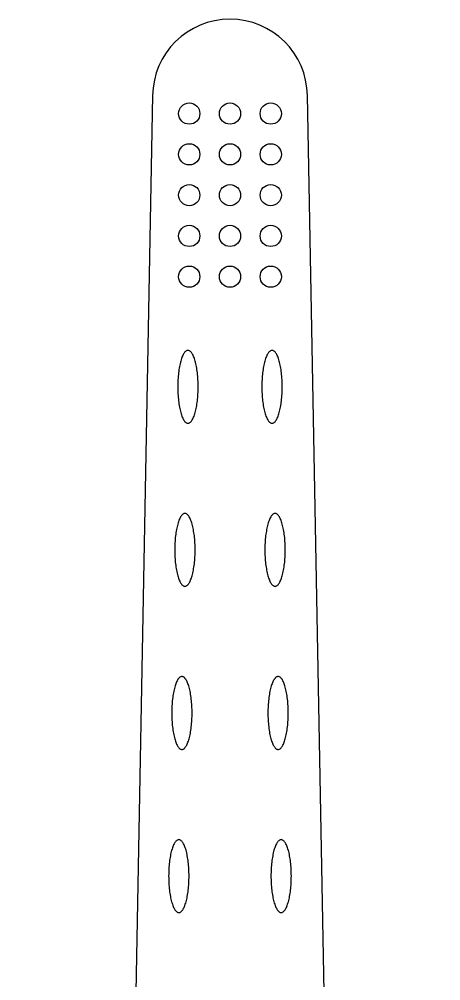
# Model space of a CAD drawing. Extents: x -1.3 to 1.3, y -33.6 to -9.7.
# Drawn here: x -1.29 to 1.29, y -15.6 to -9.71 of the extents above; entities that cross this region are included whole.
import ezdxf

# ---------------------------------------------------------------- set-up
doc = ezdxf.new("R2010")
doc.units = 0
doc.layers.get('0').update_dxf_attribs({"linetype": 'CONTINUOUS'})

msp = doc.modelspace()

# ---------------------------------------------------------------- linework, layer by layer
msp.add_lwpolyline([(-0.996759, -31.628979), (-0.998419, -31.628979, 0.00880024), (-1.292748, -33.628979), (1.292748, -33.628979, 0.00880024), (0.998419, -31.628979), (0.996759, -31.628979, -0.40877184), (0.87178, -31.506306), (0.47468, -10.176365, 0.98675719), (-0.47468, -10.176365), (-0.87178, -31.506306, -0.40877184)], format="xyb", close=True)
for points in [[(-0.257866, -12.1847, 0), (-0.2548, -12.1844, 0), (-0.25174, -12.1836, 0), (-0.248696, -12.1822, 0), (-0.245673, -12.1804, 0), (-0.24268, -12.178, 0), (-0.239724, -12.175, 0), (-0.236811, -12.1716, 0), (-0.233949, -12.1677, 0), (-0.231144, -12.1632, 0), (-0.228404, -12.1583, 0), (-0.225735, -12.1529, 0), (-0.223143, -12.147, 0), (-0.220635, -12.1407, 0), (-0.218217, -12.134, 0), (-0.215894, -12.1268, 0), (-0.213672, -12.1192, 0), (-0.211557, -12.1113, 0), (-0.209553, -12.103, 0), (-0.207666, -12.0943, 0), (-0.2059, -12.0854, 0), (-0.204258, -12.0761, 0), (-0.202746, -12.0666, 0), (-0.201367, -12.0568, 0), (-0.200124, -12.0468, 0), (-0.19902, -12.0365, 0), (-0.198058, -12.0261, 0), (-0.197239, -12.0155, 0), (-0.196567, -12.0048, 0), (-0.196043, -11.994, 0), (-0.195667, -11.9832, 0), (-0.195442, -11.9722, 0), (-0.195366, -11.9613, 0), (-0.195442, -11.9503, 0), (-0.195667, -11.9394, 0), (-0.196043, -11.9285, 0), (-0.196567, -11.9177, 0), (-0.197239, -11.907, 0), (-0.198058, -11.8964, 0), (-0.19902, -11.886, 0), (-0.200124, -11.8758, 0), (-0.201367, -11.8657, 0), (-0.202746, -11.856, 0), (-0.204258, -11.8464, 0), (-0.2059, -11.8371, 0), (-0.207666, -11.8282, 0), (-0.209553, -11.8195, 0), (-0.211557, -11.8112, 0), (-0.213672, -11.8033, 0), (-0.215894, -11.7957, 0), (-0.218217, -11.7886, 0), (-0.220635, -11.7818, 0), (-0.223143, -11.7755, 0), (-0.225735, -11.7696, 0), (-0.228404, -11.7642, 0), (-0.231144, -11.7593, 0), (-0.233949, -11.7549, 0), (-0.236811, -11.7509, 0), (-0.239724, -11.7475, 0), (-0.24268, -11.7446, 0), (-0.245673, -11.7422, 0), (-0.248696, -11.7403, 0), (-0.25174, -11.7389, 0), (-0.2548, -11.7381, 0), (-0.257866, -11.7379, 0), (-0.260933, -11.7381, 0), (-0.263992, -11.7389, 0), (-0.267037, -11.7403, 0), (-0.27006, -11.7422, 0), (-0.273053, -11.7446, 0), (-0.276009, -11.7475, 0), (-0.278922, -11.7509, 0), (-0.281784, -11.7549, 0), (-0.284589, -11.7593, 0), (-0.287329, -11.7642, 0), (-0.289998, -11.7696, 0), (-0.29259, -11.7755, 0), (-0.295098, -11.7818, 0), (-0.297516, -11.7886, 0), (-0.299839, -11.7957, 0), (-0.302061, -11.8033, 0), (-0.304176, -11.8112, 0), (-0.30618, -11.8195, 0), (-0.308067, -11.8282, 0), (-0.309833, -11.8371, 0), (-0.311474, -11.8464, 0), (-0.312986, -11.856, 0), (-0.314366, -11.8657, 0), (-0.315609, -11.8758, 0), (-0.316713, -11.886, 0), (-0.317675, -11.8964, 0), (-0.318493, -11.907, 0), (-0.319165, -11.9177, 0), (-0.31969, -11.9285, 0), (-0.320065, -11.9394, 0), (-0.320291, -11.9503, 0), (-0.320366, -11.9613, 0), (-0.320291, -11.9722, 0), (-0.320065, -11.9832, 0), (-0.31969, -11.994, 0), (-0.319165, -12.0048, 0), (-0.318493, -12.0155, 0), (-0.317675, -12.0261, 0), (-0.316713, -12.0365, 0), (-0.315609, -12.0468, 0), (-0.314366, -12.0568, 0), (-0.312986, -12.0666, 0), (-0.311474, -12.0761, 0), (-0.309833, -12.0854, 0), (-0.308067, -12.0943, 0), (-0.30618, -12.103, 0), (-0.304176, -12.1113, 0), (-0.302061, -12.1192, 0), (-0.299839, -12.1268, 0), (-0.297516, -12.134, 0), (-0.295098, -12.1407, 0), (-0.29259, -12.147, 0), (-0.289998, -12.1529, 0), (-0.287329, -12.1583, 0), (-0.284589, -12.1632, 0), (-0.281784, -12.1677, 0), (-0.278922, -12.1716, 0), (-0.276009, -12.175, 0), (-0.273053, -12.178, 0), (-0.27006, -12.1804, 0), (-0.267037, -12.1822, 0), (-0.263992, -12.1836, 0), (-0.260933, -12.1844, 0), (-0.257866, -12.1847, 0)], [(0.257866, -12.1847, 0), (0.260933, -12.1844, 0), (0.263992, -12.1836, 0), (0.267037, -12.1822, 0), (0.27006, -12.1804, 0), (0.273053, -12.178, 0), (0.276009, -12.175, 0), (0.278922, -12.1716, 0), (0.281784, -12.1677, 0), (0.284589, -12.1632, 0), (0.287329, -12.1583, 0), (0.289998, -12.1529, 0), (0.29259, -12.147, 0), (0.295098, -12.1407, 0), (0.297516, -12.134, 0), (0.299839, -12.1268, 0), (0.302061, -12.1192, 0), (0.304176, -12.1113, 0), (0.30618, -12.103, 0), (0.308067, -12.0943, 0), (0.309833, -12.0854, 0), (0.311474, -12.0761, 0), (0.312986, -12.0666, 0), (0.314366, -12.0568, 0), (0.315609, -12.0468, 0), (0.316713, -12.0365, 0), (0.317675, -12.0261, 0), (0.318493, -12.0155, 0), (0.319165, -12.0048, 0), (0.31969, -11.994, 0), (0.320065, -11.9832, 0), (0.320291, -11.9722, 0), (0.320366, -11.9613, 0), (0.320291, -11.9503, 0), (0.320065, -11.9394, 0), (0.31969, -11.9285, 0), (0.319165, -11.9177, 0), (0.318493, -11.907, 0), (0.317675, -11.8964, 0), (0.316713, -11.886, 0), (0.315609, -11.8758, 0), (0.314366, -11.8657, 0), (0.312986, -11.856, 0), (0.311474, -11.8464, 0), (0.309833, -11.8371, 0), (0.308067, -11.8282, 0), (0.30618, -11.8195, 0), (0.304176, -11.8112, 0), (0.302061, -11.8033, 0), (0.299839, -11.7957, 0), (0.297516, -11.7886, 0), (0.295098, -11.7818, 0), (0.29259, -11.7755, 0), (0.289998, -11.7696, 0), (0.287329, -11.7642, 0), (0.284589, -11.7593, 0), (0.281784, -11.7549, 0), (0.278922, -11.7509, 0), (0.276009, -11.7475, 0), (0.273053, -11.7446, 0), (0.27006, -11.7422, 0), (0.267037, -11.7403, 0), (0.263992, -11.7389, 0), (0.260933, -11.7381, 0), (0.257866, -11.7379, 0), (0.2548, -11.7381, 0), (0.25174, -11.7389, 0), (0.248696, -11.7403, 0), (0.245673, -11.7422, 0), (0.24268, -11.7446, 0), (0.239724, -11.7475, 0), (0.236811, -11.7509, 0), (0.233949, -11.7549, 0), (0.231144, -11.7593, 0), (0.228404, -11.7642, 0), (0.225735, -11.7696, 0), (0.223143, -11.7755, 0), (0.220635, -11.7818, 0), (0.218217, -11.7886, 0), (0.215894, -11.7957, 0), (0.213672, -11.8033, 0), (0.211557, -11.8112, 0), (0.209553, -11.8195, 0), (0.207666, -11.8282, 0), (0.2059, -11.8371, 0), (0.204258, -11.8464, 0), (0.202746, -11.856, 0), (0.201367, -11.8657, 0), (0.200124, -11.8758, 0), (0.19902, -11.886, 0), (0.198058, -11.8964, 0), (0.197239, -11.907, 0), (0.196567, -11.9177, 0), (0.196043, -11.9285, 0), (0.195667, -11.9394, 0), (0.195442, -11.9503, 0), (0.195366, -11.9613, 0), (0.195442, -11.9722, 0), (0.195667, -11.9832, 0), (0.196043, -11.994, 0), (0.196567, -12.0048, 0), (0.197239, -12.0155, 0), (0.198058, -12.0261, 0), (0.19902, -12.0365, 0), (0.200124, -12.0468, 0), (0.201367, -12.0568, 0), (0.202746, -12.0666, 0), (0.204258, -12.0761, 0), (0.2059, -12.0854, 0), (0.207666, -12.0943, 0), (0.209553, -12.103, 0), (0.211557, -12.1113, 0), (0.213672, -12.1192, 0), (0.215894, -12.1268, 0), (0.218217, -12.134, 0), (0.220635, -12.1407, 0), (0.223143, -12.147, 0), (0.225735, -12.1529, 0), (0.228404, -12.1583, 0), (0.231144, -12.1632, 0), (0.233949, -12.1677, 0), (0.236811, -12.1716, 0), (0.239724, -12.175, 0), (0.24268, -12.178, 0), (0.245673, -12.1804, 0), (0.248696, -12.1822, 0), (0.25174, -12.1836, 0), (0.2548, -12.1844, 0), (0.257866, -12.1847, 0)], [(-0.27648, -13.1845, 0), (-0.273413, -13.1842, 0), (-0.270354, -13.1834, 0), (-0.26731, -13.1821, 0), (-0.264287, -13.1802, 0), (-0.261294, -13.1778, 0), (-0.258337, -13.1749, 0), (-0.255425, -13.1714, 0), (-0.252562, -13.1675, 0), (-0.249758, -13.163, 0), (-0.247018, -13.1581, 0), (-0.244349, -13.1527, 0), (-0.241757, -13.1468, 0), (-0.239249, -13.1405, 0), (-0.236831, -13.1338, 0), (-0.234508, -13.1266, 0), (-0.232286, -13.1191, 0), (-0.230171, -13.1111, 0), (-0.228167, -13.1028, 0), (-0.22628, -13.0942, 0), (-0.224513, -13.0852, 0), (-0.222872, -13.0759, 0), (-0.22136, -13.0664, 0), (-0.219981, -13.0566, 0), (-0.218738, -13.0466, 0), (-0.217634, -13.0364, 0), (-0.216671, -13.0259, 0), (-0.215853, -13.0154, 0), (-0.215181, -13.0047, 0), (-0.214657, -12.9939, 0), (-0.214281, -12.983, 0), (-0.214055, -12.9721, 0), (-0.21398, -12.9611, 0), (-0.214055, -12.9501, 0), (-0.214281, -12.9392, 0), (-0.214657, -12.9283, 0), (-0.215181, -12.9175, 0), (-0.215853, -12.9068, 0), (-0.216671, -12.8962, 0), (-0.217634, -12.8858, 0), (-0.218738, -12.8756, 0), (-0.219981, -12.8656, 0), (-0.22136, -12.8558, 0), (-0.222872, -12.8462, 0), (-0.224513, -12.837, 0), (-0.22628, -12.828, 0), (-0.228167, -12.8194, 0), (-0.230171, -12.8111, 0), (-0.232286, -12.8031, 0), (-0.234508, -12.7956, 0), (-0.236831, -12.7884, 0), (-0.239249, -12.7817, 0), (-0.241757, -12.7753, 0), (-0.244349, -12.7695, 0), (-0.247018, -12.7641, 0), (-0.249758, -12.7591, 0), (-0.252562, -12.7547, 0), (-0.255425, -12.7507, 0), (-0.258337, -12.7473, 0), (-0.261294, -12.7444, 0), (-0.264287, -12.742, 0), (-0.26731, -12.7401, 0), (-0.270354, -12.7388, 0), (-0.273413, -12.738, 0), (-0.27648, -12.7377, 0), (-0.279547, -12.738, 0), (-0.282606, -12.7388, 0), (-0.285651, -12.7401, 0), (-0.288673, -12.742, 0), (-0.291666, -12.7444, 0), (-0.294623, -12.7473, 0), (-0.297536, -12.7507, 0), (-0.300398, -12.7547, 0), (-0.303202, -12.7591, 0), (-0.305942, -12.7641, 0), (-0.308612, -12.7695, 0), (-0.311203, -12.7753, 0), (-0.313711, -12.7817, 0), (-0.31613, -12.7884, 0), (-0.318453, -12.7956, 0), (-0.320674, -12.8031, 0), (-0.32279, -12.8111, 0), (-0.324793, -12.8194, 0), (-0.326681, -12.828, 0), (-0.328447, -12.837, 0), (-0.330088, -12.8462, 0), (-0.3316, -12.8558, 0), (-0.332979, -12.8656, 0), (-0.334223, -12.8756, 0), (-0.335327, -12.8858, 0), (-0.336289, -12.8962, 0), (-0.337107, -12.9068, 0), (-0.337779, -12.9175, 0), (-0.338304, -12.9283, 0), (-0.338679, -12.9392, 0), (-0.338905, -12.9501, 0), (-0.33898, -12.9611, 0), (-0.338905, -12.9721, 0), (-0.338679, -12.983, 0), (-0.338304, -12.9939, 0), (-0.337779, -13.0047, 0), (-0.337107, -13.0154, 0), (-0.336289, -13.0259, 0), (-0.335327, -13.0364, 0), (-0.334223, -13.0466, 0), (-0.332979, -13.0566, 0), (-0.3316, -13.0664, 0), (-0.330088, -13.0759, 0), (-0.328447, -13.0852, 0), (-0.326681, -13.0942, 0), (-0.324793, -13.1028, 0), (-0.32279, -13.1111, 0), (-0.320674, -13.1191, 0), (-0.318453, -13.1266, 0), (-0.31613, -13.1338, 0), (-0.313711, -13.1405, 0), (-0.311203, -13.1468, 0), (-0.308612, -13.1527, 0), (-0.305942, -13.1581, 0), (-0.303202, -13.163, 0), (-0.300398, -13.1675, 0), (-0.297536, -13.1714, 0), (-0.294623, -13.1749, 0), (-0.291666, -13.1778, 0), (-0.288673, -13.1802, 0), (-0.285651, -13.1821, 0), (-0.282606, -13.1834, 0), (-0.279547, -13.1842, 0), (-0.27648, -13.1845, 0)], [(0.27648, -13.1845, 0), (0.279547, -13.1842, 0), (0.282606, -13.1834, 0), (0.285651, -13.1821, 0), (0.288673, -13.1802, 0), (0.291666, -13.1778, 0), (0.294623, -13.1749, 0), (0.297536, -13.1714, 0), (0.300398, -13.1675, 0), (0.303202, -13.163, 0), (0.305942, -13.1581, 0), (0.308612, -13.1527, 0), (0.311203, -13.1468, 0), (0.313711, -13.1405, 0), (0.31613, -13.1338, 0), (0.318453, -13.1266, 0), (0.320674, -13.1191, 0), (0.32279, -13.1111, 0), (0.324793, -13.1028, 0), (0.326681, -13.0942, 0), (0.328447, -13.0852, 0), (0.330088, -13.0759, 0), (0.3316, -13.0664, 0), (0.332979, -13.0566, 0), (0.334223, -13.0466, 0), (0.335327, -13.0364, 0), (0.336289, -13.0259, 0), (0.337107, -13.0154, 0), (0.337779, -13.0047, 0), (0.338304, -12.9939, 0), (0.338679, -12.983, 0), (0.338905, -12.9721, 0), (0.33898, -12.9611, 0), (0.338905, -12.9501, 0), (0.338679, -12.9392, 0), (0.338304, -12.9283, 0), (0.337779, -12.9175, 0), (0.337107, -12.9068, 0), (0.336289, -12.8962, 0), (0.335327, -12.8858, 0), (0.334223, -12.8756, 0), (0.332979, -12.8656, 0), (0.3316, -12.8558, 0), (0.330088, -12.8462, 0), (0.328447, -12.837, 0), (0.326681, -12.828, 0), (0.324793, -12.8194, 0), (0.32279, -12.8111, 0), (0.320674, -12.8031, 0), (0.318453, -12.7956, 0), (0.31613, -12.7884, 0), (0.313711, -12.7817, 0), (0.311203, -12.7753, 0), (0.308612, -12.7695, 0), (0.305942, -12.7641, 0), (0.303202, -12.7591, 0), (0.300398, -12.7547, 0), (0.297536, -12.7507, 0), (0.294623, -12.7473, 0), (0.291666, -12.7444, 0), (0.288673, -12.742, 0), (0.285651, -12.7401, 0), (0.282606, -12.7388, 0), (0.279547, -12.738, 0), (0.27648, -12.7377, 0), (0.273413, -12.738, 0), (0.270354, -12.7388, 0), (0.26731, -12.7401, 0), (0.264287, -12.742, 0), (0.261294, -12.7444, 0), (0.258337, -12.7473, 0), (0.255425, -12.7507, 0), (0.252562, -12.7547, 0), (0.249758, -12.7591, 0), (0.247018, -12.7641, 0), (0.244349, -12.7695, 0), (0.241757, -12.7753, 0), (0.239249, -12.7817, 0), (0.236831, -12.7884, 0), (0.234508, -12.7956, 0), (0.232286, -12.8031, 0), (0.230171, -12.8111, 0), (0.228167, -12.8194, 0), (0.22628, -12.828, 0), (0.224513, -12.837, 0), (0.222872, -12.8462, 0), (0.22136, -12.8558, 0), (0.219981, -12.8656, 0), (0.218738, -12.8756, 0), (0.217634, -12.8858, 0), (0.216671, -12.8962, 0), (0.215853, -12.9068, 0), (0.215181, -12.9175, 0), (0.214657, -12.9283, 0), (0.214281, -12.9392, 0), (0.214055, -12.9501, 0), (0.21398, -12.9611, 0), (0.214055, -12.9721, 0), (0.214281, -12.983, 0), (0.214657, -12.9939, 0), (0.215181, -13.0047, 0), (0.215853, -13.0154, 0), (0.216671, -13.0259, 0), (0.217634, -13.0364, 0), (0.218738, -13.0466, 0), (0.219981, -13.0566, 0), (0.22136, -13.0664, 0), (0.222872, -13.0759, 0), (0.224513, -13.0852, 0), (0.22628, -13.0942, 0), (0.228167, -13.1028, 0), (0.230171, -13.1111, 0), (0.232286, -13.1191, 0), (0.234508, -13.1266, 0), (0.236831, -13.1338, 0), (0.239249, -13.1405, 0), (0.241757, -13.1468, 0), (0.244349, -13.1527, 0), (0.247018, -13.1581, 0), (0.249758, -13.163, 0), (0.252562, -13.1675, 0), (0.255425, -13.1714, 0), (0.258337, -13.1749, 0), (0.261294, -13.1778, 0), (0.264287, -13.1802, 0), (0.26731, -13.1821, 0), (0.270354, -13.1834, 0), (0.273413, -13.1842, 0), (0.27648, -13.1845, 0)], [(-0.295094, -14.1843, 0), (-0.292027, -14.184, 0), (-0.288968, -14.1832, 0), (-0.285923, -14.1819, 0), (-0.282901, -14.18, 0), (-0.279908, -14.1776, 0), (-0.276951, -14.1747, 0), (-0.274038, -14.1713, 0), (-0.271176, -14.1673, 0), (-0.268372, -14.1629, 0), (-0.265632, -14.1579, 0), (-0.262963, -14.1525, 0), (-0.260371, -14.1467, 0), (-0.257863, -14.1404, 0), (-0.255444, -14.1336, 0), (-0.253122, -14.1264, 0), (-0.2509, -14.1189, 0), (-0.248785, -14.1109, 0), (-0.246781, -14.1026, 0), (-0.244893, -14.094, 0), (-0.243127, -14.085, 0), (-0.241486, -14.0758, 0), (-0.239974, -14.0662, 0), (-0.238595, -14.0564, 0), (-0.237351, -14.0464, 0), (-0.236247, -14.0362, 0), (-0.235285, -14.0258, 0), (-0.234467, -14.0152, 0), (-0.233795, -14.0045, 0), (-0.23327, -13.9937, 0), (-0.232895, -13.9828, 0), (-0.232669, -13.9719, 0), (-0.232594, -13.9609, 0), (-0.232669, -13.95, 0), (-0.232895, -13.939, 0), (-0.23327, -13.9281, 0), (-0.233795, -13.9173, 0), (-0.234467, -13.9066, 0), (-0.235285, -13.8961, 0), (-0.236247, -13.8857, 0), (-0.237351, -13.8754, 0), (-0.238595, -13.8654, 0), (-0.239974, -13.8556, 0), (-0.241486, -13.8461, 0), (-0.243127, -13.8368, 0), (-0.244893, -13.8278, 0), (-0.246781, -13.8192, 0), (-0.248785, -13.8109, 0), (-0.2509, -13.8029, 0), (-0.253122, -13.7954, 0), (-0.255444, -13.7882, 0), (-0.257863, -13.7815, 0), (-0.260371, -13.7752, 0), (-0.262963, -13.7693, 0), (-0.265632, -13.7639, 0), (-0.268372, -13.759, 0), (-0.271176, -13.7545, 0), (-0.274038, -13.7506, 0), (-0.276951, -13.7471, 0), (-0.279908, -13.7442, 0), (-0.282901, -13.7418, 0), (-0.285923, -13.7399, 0), (-0.288968, -13.7386, 0), (-0.292027, -13.7378, 0), (-0.295094, -13.7375, 0), (-0.298161, -13.7378, 0), (-0.30122, -13.7386, 0), (-0.304265, -13.7399, 0), (-0.307287, -13.7418, 0), (-0.31028, -13.7442, 0), (-0.313237, -13.7471, 0), (-0.31615, -13.7506, 0), (-0.319012, -13.7545, 0), (-0.321816, -13.759, 0), (-0.324556, -13.7639, 0), (-0.327225, -13.7693, 0), (-0.329817, -13.7752, 0), (-0.332325, -13.7815, 0), (-0.334744, -13.7882, 0), (-0.337066, -13.7954, 0), (-0.339288, -13.8029, 0), (-0.341403, -13.8109, 0), (-0.343407, -13.8192, 0), (-0.345294, -13.8278, 0), (-0.347061, -13.8368, 0), (-0.348702, -13.8461, 0), (-0.350214, -13.8556, 0), (-0.351593, -13.8654, 0), (-0.352836, -13.8754, 0), (-0.35394, -13.8857, 0), (-0.354903, -13.8961, 0), (-0.355721, -13.9066, 0), (-0.356393, -13.9173, 0), (-0.356917, -13.9281, 0), (-0.357293, -13.939, 0), (-0.357519, -13.95, 0), (-0.357594, -13.9609, 0), (-0.357519, -13.9719, 0), (-0.357293, -13.9828, 0), (-0.356917, -13.9937, 0), (-0.356393, -14.0045, 0), (-0.355721, -14.0152, 0), (-0.354903, -14.0258, 0), (-0.35394, -14.0362, 0), (-0.352836, -14.0464, 0), (-0.351593, -14.0564, 0), (-0.350214, -14.0662, 0), (-0.348702, -14.0758, 0), (-0.347061, -14.085, 0), (-0.345294, -14.094, 0), (-0.343407, -14.1026, 0), (-0.341403, -14.1109, 0), (-0.339288, -14.1189, 0), (-0.337066, -14.1264, 0), (-0.334744, -14.1336, 0), (-0.332325, -14.1404, 0), (-0.329817, -14.1467, 0), (-0.327225, -14.1525, 0), (-0.324556, -14.1579, 0), (-0.321816, -14.1629, 0), (-0.319012, -14.1673, 0), (-0.31615, -14.1713, 0), (-0.313237, -14.1747, 0), (-0.31028, -14.1776, 0), (-0.307287, -14.18, 0), (-0.304265, -14.1819, 0), (-0.30122, -14.1832, 0), (-0.298161, -14.184, 0), (-0.295094, -14.1843, 0)], [(0.295094, -14.1843, 0), (0.298161, -14.184, 0), (0.30122, -14.1832, 0), (0.304265, -14.1819, 0), (0.307287, -14.18, 0), (0.31028, -14.1776, 0), (0.313237, -14.1747, 0), (0.31615, -14.1713, 0), (0.319012, -14.1673, 0), (0.321816, -14.1629, 0), (0.324556, -14.1579, 0), (0.327225, -14.1525, 0), (0.329817, -14.1467, 0), (0.332325, -14.1404, 0), (0.334744, -14.1336, 0), (0.337066, -14.1264, 0), (0.339288, -14.1189, 0), (0.341403, -14.1109, 0), (0.343407, -14.1026, 0), (0.345294, -14.094, 0), (0.347061, -14.085, 0), (0.348702, -14.0758, 0), (0.350214, -14.0662, 0), (0.351593, -14.0564, 0), (0.352836, -14.0464, 0), (0.35394, -14.0362, 0), (0.354903, -14.0258, 0), (0.355721, -14.0152, 0), (0.356393, -14.0045, 0), (0.356917, -13.9937, 0), (0.357293, -13.9828, 0), (0.357519, -13.9719, 0), (0.357594, -13.9609, 0), (0.357519, -13.95, 0), (0.357293, -13.939, 0), (0.356917, -13.9281, 0), (0.356393, -13.9173, 0), (0.355721, -13.9066, 0), (0.354903, -13.8961, 0), (0.35394, -13.8857, 0), (0.352836, -13.8754, 0), (0.351593, -13.8654, 0), (0.350214, -13.8556, 0), (0.348702, -13.8461, 0), (0.347061, -13.8368, 0), (0.345294, -13.8278, 0), (0.343407, -13.8192, 0), (0.341403, -13.8109, 0), (0.339288, -13.8029, 0), (0.337066, -13.7954, 0), (0.334744, -13.7882, 0), (0.332325, -13.7815, 0), (0.329817, -13.7752, 0), (0.327225, -13.7693, 0), (0.324556, -13.7639, 0), (0.321816, -13.759, 0), (0.319012, -13.7545, 0), (0.31615, -13.7506, 0), (0.313237, -13.7471, 0), (0.31028, -13.7442, 0), (0.307287, -13.7418, 0), (0.304265, -13.7399, 0), (0.30122, -13.7386, 0), (0.298161, -13.7378, 0), (0.295094, -13.7375, 0), (0.292027, -13.7378, 0), (0.288968, -13.7386, 0), (0.285923, -13.7399, 0), (0.282901, -13.7418, 0), (0.279908, -13.7442, 0), (0.276951, -13.7471, 0), (0.274038, -13.7506, 0), (0.271176, -13.7545, 0), (0.268372, -13.759, 0), (0.265632, -13.7639, 0), (0.262963, -13.7693, 0), (0.260371, -13.7752, 0), (0.257863, -13.7815, 0), (0.255444, -13.7882, 0), (0.253122, -13.7954, 0), (0.2509, -13.8029, 0), (0.248785, -13.8109, 0), (0.246781, -13.8192, 0), (0.244893, -13.8278, 0), (0.243127, -13.8368, 0), (0.241486, -13.8461, 0), (0.239974, -13.8556, 0), (0.238595, -13.8654, 0), (0.237351, -13.8754, 0), (0.236247, -13.8857, 0), (0.235285, -13.8961, 0), (0.234467, -13.9066, 0), (0.233795, -13.9173, 0), (0.23327, -13.9281, 0), (0.232895, -13.939, 0), (0.232669, -13.95, 0), (0.232594, -13.9609, 0), (0.232669, -13.9719, 0), (0.232895, -13.9828, 0), (0.23327, -13.9937, 0), (0.233795, -14.0045, 0), (0.234467, -14.0152, 0), (0.235285, -14.0258, 0), (0.236247, -14.0362, 0), (0.237351, -14.0464, 0), (0.238595, -14.0564, 0), (0.239974, -14.0662, 0), (0.241486, -14.0758, 0), (0.243127, -14.085, 0), (0.244893, -14.094, 0), (0.246781, -14.1026, 0), (0.248785, -14.1109, 0), (0.2509, -14.1189, 0), (0.253122, -14.1264, 0), (0.255444, -14.1336, 0), (0.257863, -14.1404, 0), (0.260371, -14.1467, 0), (0.262963, -14.1525, 0), (0.265632, -14.1579, 0), (0.268372, -14.1629, 0), (0.271176, -14.1673, 0), (0.274038, -14.1713, 0), (0.276951, -14.1747, 0), (0.279908, -14.1776, 0), (0.282901, -14.18, 0), (0.285923, -14.1819, 0), (0.288968, -14.1832, 0), (0.292027, -14.184, 0), (0.295094, -14.1843, 0)], [(-0.313708, -15.1841, 0), (-0.310641, -15.1839, 0), (-0.307582, -15.1831, 0), (-0.304537, -15.1817, 0), (-0.301515, -15.1798, 0), (-0.298521, -15.1774, 0), (-0.295565, -15.1745, 0), (-0.292652, -15.1711, 0), (-0.28979, -15.1671, 0), (-0.286986, -15.1627, 0), (-0.284245, -15.1578, 0), (-0.281576, -15.1524, 0), (-0.278985, -15.1465, 0), (-0.276477, -15.1402, 0), (-0.274058, -15.1334, 0), (-0.271735, -15.1263, 0), (-0.269514, -15.1187, 0), (-0.267398, -15.1108, 0), (-0.265395, -15.1025, 0), (-0.263507, -15.0938, 0), (-0.261741, -15.0849, 0), (-0.2601, -15.0756, 0), (-0.258588, -15.0661, 0), (-0.257208, -15.0563, 0), (-0.255965, -15.0462, 0), (-0.254861, -15.036, 0), (-0.253899, -15.0256, 0), (-0.253081, -15.015, 0), (-0.252409, -15.0043, 0), (-0.251884, -14.9935, 0), (-0.251509, -14.9826, 0), (-0.251283, -14.9717, 0), (-0.251208, -14.9607, 0), (-0.251283, -14.9498, 0), (-0.251509, -14.9388, 0), (-0.251884, -14.928, 0), (-0.252409, -14.9172, 0), (-0.253081, -14.9065, 0), (-0.253899, -14.8959, 0), (-0.254861, -14.8855, 0), (-0.255965, -14.8753, 0), (-0.257208, -14.8652, 0), (-0.258588, -14.8554, 0), (-0.2601, -14.8459, 0), (-0.261741, -14.8366, 0), (-0.263507, -14.8277, 0), (-0.265395, -14.819, 0), (-0.267398, -14.8107, 0), (-0.269514, -14.8028, 0), (-0.271735, -14.7952, 0), (-0.274058, -14.7881, 0), (-0.276477, -14.7813, 0), (-0.278985, -14.775, 0), (-0.281576, -14.7691, 0), (-0.284245, -14.7637, 0), (-0.286986, -14.7588, 0), (-0.28979, -14.7543, 0), (-0.292652, -14.7504, 0), (-0.295565, -14.747, 0), (-0.298521, -14.744, 0), (-0.301515, -14.7416, 0), (-0.304537, -14.7398, 0), (-0.307582, -14.7384, 0), (-0.310641, -14.7376, 0), (-0.313708, -14.7373, 0), (-0.316774, -14.7376, 0), (-0.319834, -14.7384, 0), (-0.322878, -14.7398, 0), (-0.325901, -14.7416, 0), (-0.328894, -14.744, 0), (-0.331851, -14.747, 0), (-0.334763, -14.7504, 0), (-0.337625, -14.7543, 0), (-0.34043, -14.7588, 0), (-0.34317, -14.7637, 0), (-0.345839, -14.7691, 0), (-0.348431, -14.775, 0), (-0.350939, -14.7813, 0), (-0.353357, -14.7881, 0), (-0.35568, -14.7952, 0), (-0.357902, -14.8028, 0), (-0.360017, -14.8107, 0), (-0.362021, -14.819, 0), (-0.363908, -14.8277, 0), (-0.365675, -14.8366, 0), (-0.367316, -14.8459, 0), (-0.368828, -14.8554, 0), (-0.370207, -14.8652, 0), (-0.37145, -14.8753, 0), (-0.372554, -14.8855, 0), (-0.373517, -14.8959, 0), (-0.374335, -14.9065, 0), (-0.375007, -14.9172, 0), (-0.375531, -14.928, 0), (-0.375907, -14.9388, 0), (-0.376132, -14.9498, 0), (-0.376208, -14.9607, 0), (-0.376132, -14.9717, 0), (-0.375907, -14.9826, 0), (-0.375531, -14.9935, 0), (-0.375007, -15.0043, 0), (-0.374335, -15.015, 0), (-0.373517, -15.0256, 0), (-0.372554, -15.036, 0), (-0.37145, -15.0462, 0), (-0.370207, -15.0563, 0), (-0.368828, -15.0661, 0), (-0.367316, -15.0756, 0), (-0.365675, -15.0849, 0), (-0.363908, -15.0938, 0), (-0.362021, -15.1025, 0), (-0.360017, -15.1108, 0), (-0.357902, -15.1187, 0), (-0.35568, -15.1263, 0), (-0.353357, -15.1334, 0), (-0.350939, -15.1402, 0), (-0.348431, -15.1465, 0), (-0.345839, -15.1524, 0), (-0.34317, -15.1578, 0), (-0.34043, -15.1627, 0), (-0.337625, -15.1671, 0), (-0.334763, -15.1711, 0), (-0.331851, -15.1745, 0), (-0.328894, -15.1774, 0), (-0.325901, -15.1798, 0), (-0.322878, -15.1817, 0), (-0.319834, -15.1831, 0), (-0.316774, -15.1839, 0), (-0.313708, -15.1841, 0)], [(0.313708, -15.1841, 0), (0.316774, -15.1839, 0), (0.319834, -15.1831, 0), (0.322878, -15.1817, 0), (0.325901, -15.1798, 0), (0.328894, -15.1774, 0), (0.331851, -15.1745, 0), (0.334763, -15.1711, 0), (0.337625, -15.1671, 0), (0.34043, -15.1627, 0), (0.34317, -15.1578, 0), (0.345839, -15.1524, 0), (0.348431, -15.1465, 0), (0.350939, -15.1402, 0), (0.353357, -15.1334, 0), (0.35568, -15.1263, 0), (0.357902, -15.1187, 0), (0.360017, -15.1108, 0), (0.362021, -15.1025, 0), (0.363908, -15.0938, 0), (0.365675, -15.0849, 0), (0.367316, -15.0756, 0), (0.368828, -15.0661, 0), (0.370207, -15.0563, 0), (0.37145, -15.0462, 0), (0.372554, -15.036, 0), (0.373517, -15.0256, 0), (0.374335, -15.015, 0), (0.375007, -15.0043, 0), (0.375531, -14.9935, 0), (0.375907, -14.9826, 0), (0.376132, -14.9717, 0), (0.376208, -14.9607, 0), (0.376132, -14.9498, 0), (0.375907, -14.9388, 0), (0.375531, -14.928, 0), (0.375007, -14.9172, 0), (0.374335, -14.9065, 0), (0.373517, -14.8959, 0), (0.372554, -14.8855, 0), (0.37145, -14.8753, 0), (0.370207, -14.8652, 0), (0.368828, -14.8554, 0), (0.367316, -14.8459, 0), (0.365675, -14.8366, 0), (0.363908, -14.8277, 0), (0.362021, -14.819, 0), (0.360017, -14.8107, 0), (0.357902, -14.8028, 0), (0.35568, -14.7952, 0), (0.353357, -14.7881, 0), (0.350939, -14.7813, 0), (0.348431, -14.775, 0), (0.345839, -14.7691, 0), (0.34317, -14.7637, 0), (0.34043, -14.7588, 0), (0.337625, -14.7543, 0), (0.334763, -14.7504, 0), (0.331851, -14.747, 0), (0.328894, -14.744, 0), (0.325901, -14.7416, 0), (0.322878, -14.7398, 0), (0.319834, -14.7384, 0), (0.316774, -14.7376, 0), (0.313708, -14.7373, 0), (0.310641, -14.7376, 0), (0.307582, -14.7384, 0), (0.304537, -14.7398, 0), (0.301515, -14.7416, 0), (0.298521, -14.744, 0), (0.295565, -14.747, 0), (0.292652, -14.7504, 0), (0.28979, -14.7543, 0), (0.286986, -14.7588, 0), (0.284245, -14.7637, 0), (0.281576, -14.7691, 0), (0.278985, -14.775, 0), (0.276477, -14.7813, 0), (0.274058, -14.7881, 0), (0.271735, -14.7952, 0), (0.269514, -14.8028, 0), (0.267398, -14.8107, 0), (0.265395, -14.819, 0), (0.263507, -14.8277, 0), (0.261741, -14.8366, 0), (0.2601, -14.8459, 0), (0.258588, -14.8554, 0), (0.257208, -14.8652, 0), (0.255965, -14.8753, 0), (0.254861, -14.8855, 0), (0.253899, -14.8959, 0), (0.253081, -14.9065, 0), (0.252409, -14.9172, 0), (0.251884, -14.928, 0), (0.251509, -14.9388, 0), (0.251283, -14.9498, 0), (0.251208, -14.9607, 0), (0.251283, -14.9717, 0), (0.251509, -14.9826, 0), (0.251884, -14.9935, 0), (0.252409, -15.0043, 0), (0.253081, -15.015, 0), (0.253899, -15.0256, 0), (0.254861, -15.036, 0), (0.255965, -15.0462, 0), (0.257208, -15.0563, 0), (0.258588, -15.0661, 0), (0.2601, -15.0756, 0), (0.261741, -15.0849, 0), (0.263507, -15.0938, 0), (0.265395, -15.1025, 0), (0.267398, -15.1108, 0), (0.269514, -15.1187, 0), (0.271735, -15.1263, 0), (0.274058, -15.1334, 0), (0.276477, -15.1402, 0), (0.278985, -15.1465, 0), (0.281576, -15.1524, 0), (0.284245, -15.1578, 0), (0.286986, -15.1627, 0), (0.28979, -15.1671, 0), (0.292652, -15.1711, 0), (0.295565, -15.1745, 0), (0.298521, -15.1774, 0), (0.301515, -15.1798, 0), (0.304537, -15.1817, 0), (0.307582, -15.1831, 0), (0.310641, -15.1839, 0), (0.313708, -15.1841, 0)]]:
    msp.add_polyline3d(points)
for centre in [(-0.25, -10.2864), (0, -10.2864), (0.25, -10.2864), (-0.25, -10.5364), (0, -10.5364), (0.25, -10.5364), (-0.25, -10.7864), (0, -10.7864), (0.25, -10.7864), (-0.25, -11.0364), (0, -11.0364), (0.25, -11.0364), (-0.25, -11.2864), (0, -11.2864), (0.25, -11.2864)]:
    msp.add_circle(centre, 0.065)

doc.saveas('drawing.dxf')
